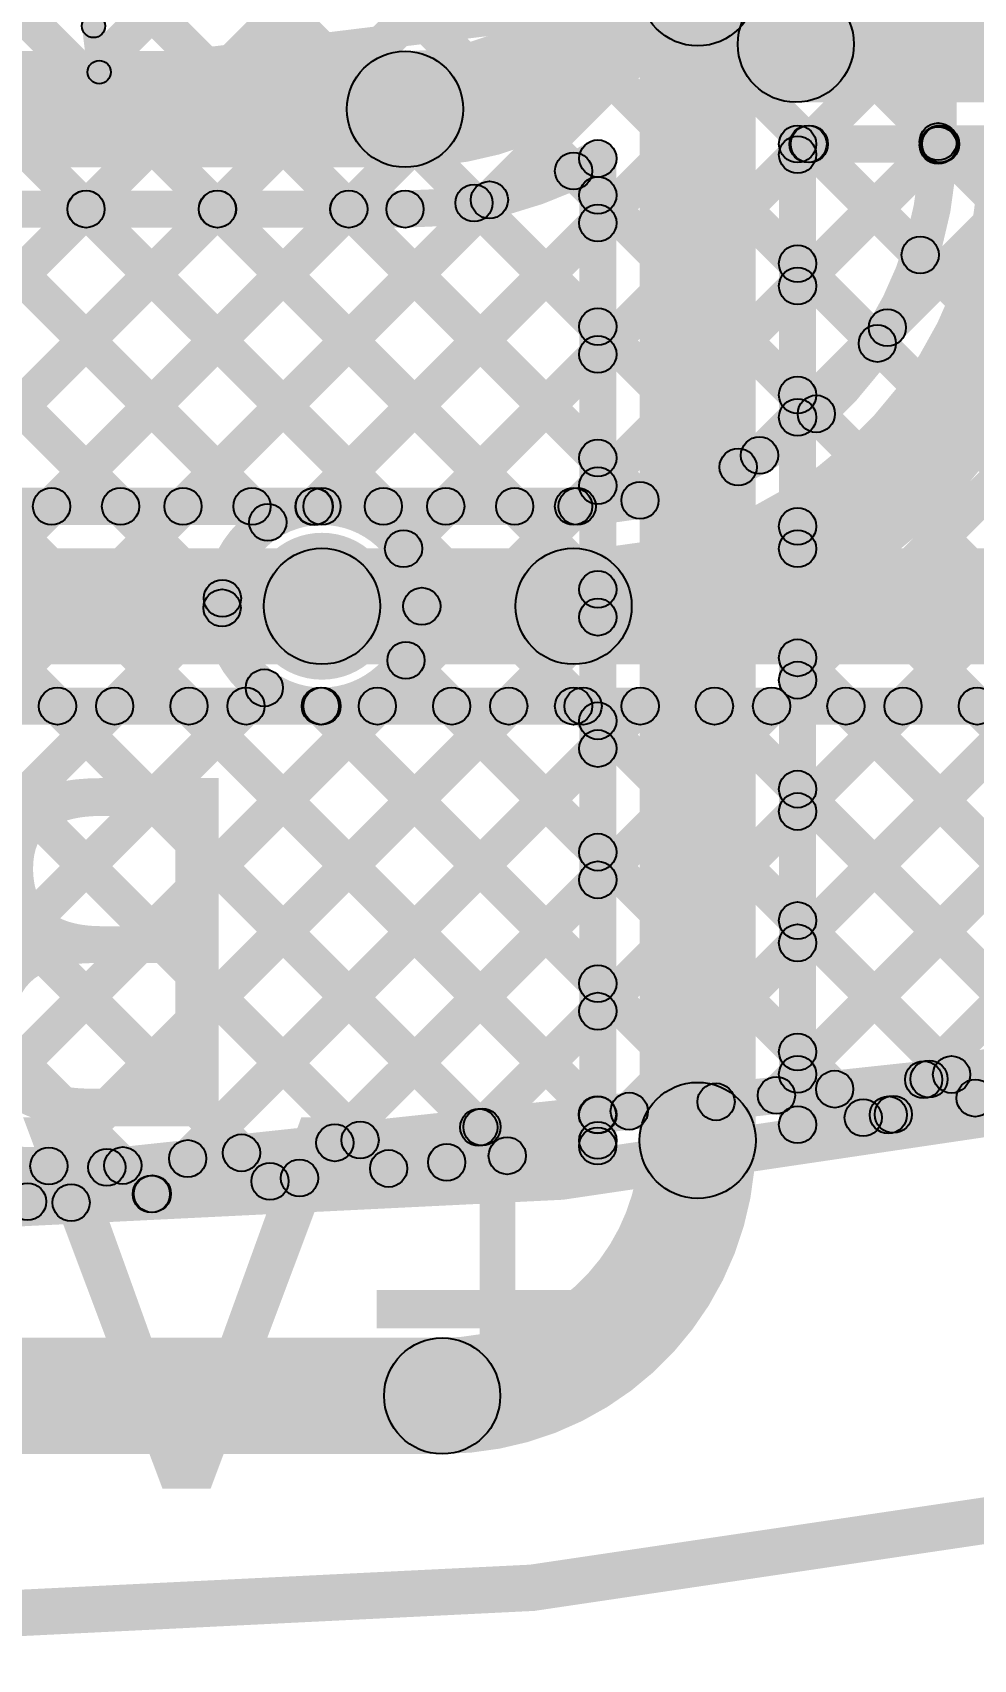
# Model space of a CAD drawing. Header units: millimetres. Extents: x -2.17 to 2.17, y -2.17 to 2.17.
# Drawn here: x 0.1047 to 0.3072, y -2.1694 to -1.8191 of the extents above; entities that cross this region are included whole.
import ezdxf

# ---------------------------------------------------------------- set-up
doc = ezdxf.new("R2010")
doc.units = ezdxf.units.MM
doc.header["$MEASUREMENT"] = 0
for name, color, linetype in [('BottomLayer', 5, 'Continuous'), ('BottomOverlay', 54, 'Continuous'), ('BottomSolder', 6, 'Continuous'), ('Mechanical2', 216, 'Continuous'), ('TopLayer', 1, 'Continuous'), ('TopOverlay', 2, 'Continuous'), ('TopPaste', 8, 'Continuous'), ('TopSolder', 216, 'Continuous'), ('ViaHoleLayer', 16, 'Continuous')]:
    doc.layers.add(name, color=color, linetype=linetype)

# ---------------------------------------------------------------- blocks, each defined once
blk = doc.blocks.new('WS2812B_M____139')
at = {"layer": 'TopLayer'}
for points in [[(-0.09409, 0.05079), (-0.03504, 0.05079), (-0.03504, 0.01142), (-0.09409, 0.01142)], [(0.03504, 0.05079), (0.09409, 0.05079), (0.09409, 0.01142), (0.03504, 0.01142)], [(-0.09409, -0.01142), (-0.03504, -0.01142), (-0.03504, -0.05079), (-0.09409, -0.05079)], [(0.03504, -0.01142), (0.09409, -0.01142), (0.09409, -0.05079), (0.03504, -0.05079)]]:
    blk.add_hatch(color=1, dxfattribs=at).paths.add_polyline_path(points)
at = {"layer": 'TopOverlay'}
h = blk.add_hatch(color=2, dxfattribs=at)
edge = h.paths.add_edge_path()
edge.add_arc((-0.07, 0.07), 0.0025, 0, 360)
h = blk.add_hatch(color=2, dxfattribs=at)
edge = h.paths.add_edge_path()
edge.add_arc((-0.07, 0.07), 0.0025, 0, 360)
for points in [[(-0.07, 0.0675), (-0.07, 0.0725), (0.07, 0.0725), (0.07, 0.0675)], [(-0.0725, 0.07), (-0.0675, 0.07), (-0.0675, 0.06), (-0.0725, 0.06)], [(0.0675, 0.07), (0.0725, 0.07), (0.0725, 0.06), (0.0675, 0.06)], [(-0.0725, -0.06), (-0.0675, -0.06), (-0.0675, -0.07), (-0.0725, -0.07)], [(0.0675, -0.06), (0.0725, -0.06), (0.0725, -0.07), (0.0675, -0.07)], [(-0.07, -0.0725), (-0.07, -0.0675), (0.07, -0.0675), (0.07, -0.0725)]]:
    blk.add_hatch(color=2, dxfattribs=at).paths.add_polyline_path(points)
h = blk.add_hatch(color=2, dxfattribs=at)
edge = h.paths.add_edge_path()
edge.add_arc((0.07, 0.07), 0.0025, 0, 360)
h = blk.add_hatch(color=2, dxfattribs=at)
edge = h.paths.add_edge_path()
edge.add_arc((0.07, 0.07), 0.0025, 0, 360)
h = blk.add_hatch(color=2, dxfattribs=at)
edge = h.paths.add_edge_path()
edge.add_arc((-0.091, 0.061), 0.0025, 0, 360)
h = blk.add_hatch(color=2, dxfattribs=at)
edge = h.paths.add_edge_path()
edge.add_arc((-0.085, 0.061), 0.0025, 0, 360)
h = blk.add_hatch(color=2, dxfattribs=at)
edge = h.paths.add_edge_path()
edge.add_arc((-0.07, 0.06), 0.0025, 0, 360)
h = blk.add_hatch(color=2, dxfattribs=at)
edge = h.paths.add_edge_path()
edge.add_arc((0.07, 0.06), 0.0025, 0, 360)
h = blk.add_hatch(color=2, dxfattribs=at)
edge = h.paths.add_edge_path()
edge.add_arc((-0.07, -0.06), 0.0025, 0, 360)
h = blk.add_hatch(color=2, dxfattribs=at)
edge = h.paths.add_edge_path()
edge.add_arc((0.07, -0.06), 0.0025, 0, 360)
h = blk.add_hatch(color=2, dxfattribs=at)
edge = h.paths.add_edge_path()
edge.add_arc((-0.07, -0.07), 0.0025, 0, 360)
h = blk.add_hatch(color=2, dxfattribs=at)
edge = h.paths.add_edge_path()
edge.add_arc((-0.07, -0.07), 0.0025, 0, 360)
h = blk.add_hatch(color=2, dxfattribs=at)
edge = h.paths.add_edge_path()
edge.add_arc((0.07, -0.07), 0.0025, 0, 360)
h = blk.add_hatch(color=2, dxfattribs=at)
edge = h.paths.add_edge_path()
edge.add_arc((0.07, -0.07), 0.0025, 0, 360)
at = {"layer": 'TopPaste'}
for points in [[(-0.09409, 0.05079), (-0.03504, 0.05079), (-0.03504, 0.01142), (-0.09409, 0.01142)], [(0.03504, 0.05079), (0.09409, 0.05079), (0.09409, 0.01142), (0.03504, 0.01142)], [(-0.09409, -0.01142), (-0.03504, -0.01142), (-0.03504, -0.05079), (-0.09409, -0.05079)], [(0.03504, -0.01142), (0.09409, -0.01142), (0.09409, -0.05079), (0.03504, -0.05079)]]:
    blk.add_hatch(color=8, dxfattribs=at).paths.add_polyline_path(points)
at = {"layer": 'TopSolder'}
for points in [[(-0.09809, 0.05479), (-0.03104, 0.05479), (-0.03104, 0.00742), (-0.09809, 0.00742)], [(0.03104, 0.05479), (0.09809, 0.05479), (0.09809, 0.00742), (0.03104, 0.00742)], [(-0.09809, -0.00742), (-0.03104, -0.00742), (-0.03104, -0.05479), (-0.09809, -0.05479)], [(0.03104, -0.00742), (0.09809, -0.00742), (0.09809, -0.05479), (0.03104, -0.05479)]]:
    blk.add_hatch(color=216, dxfattribs=at).paths.add_polyline_path(points)
at = {"layer": 'TopOverlay', "const_width": 0.005}
blk.add_lwpolyline([(-0.085, 0.061, 1), (-0.091, 0.061, 1)], format="xyb", close=True, dxfattribs=at)
at = {"layer": 'TopOverlay'}
for centre in [(-0.07, 0.07), (-0.07, 0.07), (0.07, 0.07), (0.07, 0.07), (-0.091, 0.061), (-0.085, 0.061), (-0.07, 0.06), (0.07, 0.06), (-0.07, -0.06), (0.07, -0.06), (-0.07, -0.07), (-0.07, -0.07), (0.07, -0.07), (0.07, -0.07)]:
    blk.add_circle(centre, 0.0025, dxfattribs=at)

msp = doc.modelspace()

# ---------------------------------------------------------------- hatches: boundary and pattern name
at = {"layer": 'BottomLayer'}
for points in [[(0.29934, -2.04734), (0.29369, -2.04169), (0.86109, -1.47428), (0.86675, -1.47994)], [(0.30366, -1.84261), (0.29566, -1.84261), (0.29566, -1.49309), (0.30366, -1.49309)], [(0.04387, -1.59244), (0.04953, -1.58678), (0.30249, -1.83974), (0.29683, -1.8454)], [(0.03415, -1.61101), (0.03981, -1.60535), (0.29861, -1.86415), (0.29295, -1.86981)], [(-0.04833, -1.61338), (-0.04267, -1.60772), (0.25943, -1.90982), (0.25378, -1.91548)], [(0.01824, -1.62337), (0.02389, -1.61771), (0.28938, -1.88321), (0.28373, -1.88886)], [(-0.00528, -1.62814), (0.00037, -1.62248), (0.27625, -1.89836), (0.27059, -1.90401)], [(-0.04833, -1.64166), (-0.04267, -1.636), (0.23829, -1.91697), (0.23264, -1.92262)], [(-0.04267, -1.99338), (-0.04833, -1.98772), (0.29683, -1.64256), (0.30249, -1.64822)], [(-0.04833, -1.66995), (-0.04267, -1.66429), (0.21132, -1.91828), (0.20567, -1.92394)], [(-0.04267, -2.02166), (-0.04833, -2.01601), (0.29683, -1.67085), (0.30249, -1.6765)], [(-0.04833, -1.69823), (-0.04267, -1.69257), (0.18304, -1.91828), (0.17738, -1.92394)], [(-0.04267, -2.04995), (-0.04833, -2.04429), (0.29683, -1.69913), (0.30249, -1.70479)], [(-0.04833, -1.72651), (-0.04267, -1.72086), (0.15818, -1.92171), (0.15252, -1.92737)], [(-0.02735, -2.06291), (-0.033, -2.05725), (0.29683, -1.72741), (0.30249, -1.73307)], [(-0.04833, -1.7548), (-0.04267, -1.74914), (0.14833, -1.94014), (0.14267, -1.9458)], [(0.00033, -2.06351), (-0.00533, -2.05786), (0.29683, -1.7557), (0.30249, -1.76136)], [(-0.04833, -1.78308), (-0.04267, -1.77743), (0.22913, -2.04922), (0.22347, -2.05488)], [(0.16812, -1.92401), (0.16246, -1.91835), (0.29683, -1.78398), (0.30249, -1.78964)], [(-0.04833, -1.81137), (-0.04267, -1.80571), (0.20359, -2.05197), (0.19793, -2.05762)], [(0.19647, -1.92394), (0.19082, -1.91828), (0.29683, -1.81227), (0.30249, -1.81792)], [(-0.04833, -1.83965), (-0.04267, -1.83399), (0.17804, -2.05471), (0.17239, -2.06037)], [(0.22476, -1.92394), (0.2191, -1.91828), (0.29683, -1.84056), (0.30248, -1.84621)], [(-0.04833, -1.86794), (-0.04267, -1.86228), (0.1525, -2.05745), (0.14684, -2.06311)], [(0.26401, -1.91297), (0.25835, -1.90731), (0.28586, -1.8798), (0.29152, -1.88546)], [(-0.04833, -1.89622), (-0.04267, -1.89056), (0.12696, -2.06019), (0.1213, -2.06585)], [(0.167, -1.92511), (0.167, -1.91711), (0.22116, -1.91711), (0.22116, -1.92511)], [(0.167, -1.95511), (0.167, -1.93011), (0.22116, -1.93011), (0.22116, -1.95511)], [(0.22116, -1.95511), (0.22116, -1.93011), (0.322, -1.93011), (0.322, -1.95511)], [(0.02801, -2.06412), (0.02235, -2.05846), (0.14274, -1.93807), (0.1484, -1.94373)], [(0.05568, -2.06473), (0.05003, -2.05907), (0.15176, -1.95734), (0.15742, -1.963)], [(0.26766, -2.05075), (0.262, -2.04509), (0.34971, -1.95738), (0.35536, -1.96304)], [(0.08336, -2.06534), (0.0777, -2.05968), (0.1761, -1.96128), (0.18176, -1.96694)], [(0.11104, -2.06594), (0.10538, -2.06029), (0.20439, -1.96128), (0.21004, -1.96694)], [(0.14091, -2.06435), (0.13526, -2.05869), (0.23267, -1.96128), (0.23833, -1.96694)], [(0.16381, -1.96694), (0.16947, -1.96128), (0.25467, -2.04648), (0.24901, -2.05214)], [(0.1726, -2.06095), (0.16694, -2.05529), (0.26095, -1.96128), (0.26661, -1.96694)], [(0.167, -1.96811), (0.167, -1.96011), (0.22116, -1.96011), (0.22116, -1.96811)], [(0.1921, -1.96694), (0.19775, -1.96128), (0.28021, -2.04374), (0.27456, -2.0494)], [(0.20429, -2.05755), (0.19863, -2.05189), (0.28924, -1.96128), (0.29489, -1.96694)], [(0.22038, -1.96694), (0.22604, -1.96128), (0.30536, -2.0406), (0.2997, -2.04626)], [(0.22116, -1.96811), (0.22116, -1.96011), (0.322, -1.96011), (0.322, -1.96811)], [(0.23597, -2.05415), (0.23031, -2.04849), (0.31752, -1.96128), (0.32318, -1.96694)], [(0.24867, -1.96694), (0.25432, -1.96128), (0.32895, -2.03591), (0.3233, -2.04157)], [(0.27695, -1.96694), (0.28261, -1.96128), (0.35255, -2.03123), (0.3469, -2.03688)], [(0.30523, -1.96694), (0.31089, -1.96128), (0.37615, -2.02654), (0.37049, -2.0322)], [(0.29847, -2.04831), (0.29691, -2.04047), (0.58391, -1.98347), (0.58547, -1.99131)], [(0.12112, -2.06737), (0.12027, -2.05941), (0.29727, -2.04041), (0.29812, -2.04837)], [(-0.04559, -2.06374), (-0.04541, -2.05574), (0.12078, -2.05939), (0.12061, -2.06739)]]:
    msp.add_hatch(color=5, dxfattribs=at).paths.add_polyline_path(points)
h = msp.add_hatch(color=5, dxfattribs=at)
edge = h.paths.add_edge_path()
edge.add_arc((0.29966, -1.84257), 0.004, 0, 360)
h = msp.add_hatch(color=5, dxfattribs=at)
edge = h.paths.add_edge_path()
edge.add_arc((0.29966, -1.84261), 0.004, 0, 360)
h = msp.add_hatch(color=5, dxfattribs=at)
edge = h.paths.add_edge_path()
edge.add_arc((0.29966, -1.84261), 0.004, 0, 360)
h = msp.add_hatch(color=5, dxfattribs=at)
edge = h.paths.add_edge_path()
edge.add_arc((0.29966, -1.84338), 0.004, 0, 360)
h = msp.add_hatch(color=5, dxfattribs=at)
edge = h.paths.add_edge_path()
edge.add_arc((0.29578, -1.86698), 0.004, 0, 360)
h = msp.add_hatch(color=5, dxfattribs=at)
edge = h.paths.add_edge_path()
edge.add_arc((0.28869, -1.88263), 0.004, 0, 360)
h = msp.add_hatch(color=5, dxfattribs=at)
edge = h.paths.add_edge_path()
edge.add_arc((0.28656, -1.88603), 0.004, 0, 360)
h = msp.add_hatch(color=5, dxfattribs=at)
edge = h.paths.add_edge_path()
edge.add_arc((0.27342, -1.90119), 0.004, 0, 360)
h = msp.add_hatch(color=5, dxfattribs=at)
edge = h.paths.add_edge_path()
edge.add_arc((0.2566, -1.91265), 0.004, 0, 360)
h = msp.add_hatch(color=5, dxfattribs=at)
edge = h.paths.add_edge_path()
edge.add_arc((0.26118, -1.91014), 0.004, 0, 360)
h = msp.add_hatch(color=5, dxfattribs=at)
edge = h.paths.add_edge_path()
edge.add_arc((0.23546, -1.9198), 0.004, 0, 360)
h = msp.add_hatch(color=5, dxfattribs=at)
edge = h.paths.add_edge_path()
edge.add_arc((0.16529, -1.92118), 0.004, 0, 360)
h = msp.add_hatch(color=5, dxfattribs=at)
edge = h.paths.add_edge_path()
edge.add_arc((0.167, -1.92111), 0.004, 0, 360)
h = msp.add_hatch(color=5, dxfattribs=at)
edge = h.paths.add_edge_path()
edge.add_arc((0.167, -1.92111), 0.004, 0, 360)
h = msp.add_hatch(color=5, dxfattribs=at)
edge = h.paths.add_edge_path()
edge.add_arc((0.18021, -1.92111), 0.004, 0, 360)
h = msp.add_hatch(color=5, dxfattribs=at)
edge = h.paths.add_edge_path()
edge.add_arc((0.19365, -1.92111), 0.004, 0, 360)
h = msp.add_hatch(color=5, dxfattribs=at)
edge = h.paths.add_edge_path()
edge.add_arc((0.20849, -1.92111), 0.004, 0, 360)
h = msp.add_hatch(color=5, dxfattribs=at)
edge = h.paths.add_edge_path()
edge.add_arc((0.22116, -1.92111), 0.004, 0, 360)
h = msp.add_hatch(color=5, dxfattribs=at)
edge = h.paths.add_edge_path()
edge.add_arc((0.22116, -1.92111), 0.004, 0, 360)
h = msp.add_hatch(color=5, dxfattribs=at)
edge = h.paths.add_edge_path()
edge.add_arc((0.22193, -1.92111), 0.004, 0, 360)
h = msp.add_hatch(color=5, dxfattribs=at)
edge = h.paths.add_edge_path()
edge.add_arc((0.15535, -1.92454), 0.004, 0, 360)
h = msp.add_hatch(color=5, dxfattribs=at)
edge = h.paths.add_edge_path()
edge.add_arc((0.167, -1.94261), 0.0125, 0, 360)
h = msp.add_hatch(color=5, dxfattribs=at)
edge = h.paths.add_edge_path()
edge.add_arc((0.167, -1.94261), 0.01181, 0, 360)
h = msp.add_hatch(color=5, dxfattribs=at)
edge = h.paths.add_edge_path()
edge.add_arc((0.22116, -1.94261), 0.0125, 0, 360)
h = msp.add_hatch(color=5, dxfattribs=at)
edge = h.paths.add_edge_path()
edge.add_arc((0.22116, -1.94261), 0.0125, 0, 360)
h = msp.add_hatch(color=5, dxfattribs=at)
edge = h.paths.add_edge_path()
edge.add_arc((0.22116, -1.94261), 0.0125, 0, 360)
h = msp.add_hatch(color=5, dxfattribs=at)
edge = h.paths.add_edge_path()
edge.add_arc((0.1455, -1.94297), 0.004, 0, 360)
h = msp.add_hatch(color=5, dxfattribs=at)
edge = h.paths.add_edge_path()
edge.add_arc((0.14557, -1.9409), 0.004, 0, 360)
h = msp.add_hatch(color=5, dxfattribs=at)
edge = h.paths.add_edge_path()
edge.add_arc((0.15459, -1.96017), 0.004, 0, 360)
h = msp.add_hatch(color=5, dxfattribs=at)
edge = h.paths.add_edge_path()
edge.add_arc((0.16664, -1.96411), 0.004, 0, 360)
h = msp.add_hatch(color=5, dxfattribs=at)
edge = h.paths.add_edge_path()
edge.add_arc((0.167, -1.96411), 0.004, 0, 360)
h = msp.add_hatch(color=5, dxfattribs=at)
edge = h.paths.add_edge_path()
edge.add_arc((0.167, -1.96411), 0.004, 0, 360)
h = msp.add_hatch(color=5, dxfattribs=at)
edge = h.paths.add_edge_path()
edge.add_arc((0.17893, -1.96411), 0.004, 0, 360)
h = msp.add_hatch(color=5, dxfattribs=at)
edge = h.paths.add_edge_path()
edge.add_arc((0.19493, -1.96411), 0.004, 0, 360)
h = msp.add_hatch(color=5, dxfattribs=at)
edge = h.paths.add_edge_path()
edge.add_arc((0.20721, -1.96411), 0.004, 0, 360)
h = msp.add_hatch(color=5, dxfattribs=at)
edge = h.paths.add_edge_path()
edge.add_arc((0.22116, -1.96411), 0.004, 0, 360)
h = msp.add_hatch(color=5, dxfattribs=at)
edge = h.paths.add_edge_path()
edge.add_arc((0.22116, -1.96411), 0.004, 0, 360)
h = msp.add_hatch(color=5, dxfattribs=at)
edge = h.paths.add_edge_path()
edge.add_arc((0.22321, -1.96411), 0.004, 0, 360)
h = msp.add_hatch(color=5, dxfattribs=at)
edge = h.paths.add_edge_path()
edge.add_arc((0.2355, -1.96411), 0.004, 0, 360)
h = msp.add_hatch(color=5, dxfattribs=at)
edge = h.paths.add_edge_path()
edge.add_arc((0.25149, -1.96411), 0.004, 0, 360)
h = msp.add_hatch(color=5, dxfattribs=at)
edge = h.paths.add_edge_path()
edge.add_arc((0.26378, -1.96411), 0.004, 0, 360)
h = msp.add_hatch(color=5, dxfattribs=at)
edge = h.paths.add_edge_path()
edge.add_arc((0.27978, -1.96411), 0.004, 0, 360)
h = msp.add_hatch(color=5, dxfattribs=at)
edge = h.paths.add_edge_path()
edge.add_arc((0.29207, -1.96411), 0.004, 0, 360)
h = msp.add_hatch(color=5, dxfattribs=at)
edge = h.paths.add_edge_path()
edge.add_arc((0.30806, -1.96411), 0.004, 0, 360)
h = msp.add_hatch(color=5, dxfattribs=at)
edge = h.paths.add_edge_path()
edge.add_arc((0.29651, -2.04452), 0.004, 0, 360)
h = msp.add_hatch(color=5, dxfattribs=at)
edge = h.paths.add_edge_path()
edge.add_arc((0.29769, -2.04439), 0.004, 0, 360)
h = msp.add_hatch(color=5, dxfattribs=at)
edge = h.paths.add_edge_path()
edge.add_arc((0.29769, -2.04439), 0.004, 0, 360)
h = msp.add_hatch(color=5, dxfattribs=at)
edge = h.paths.add_edge_path()
edge.add_arc((0.30253, -2.04343), 0.004, 0, 360)
h = msp.add_hatch(color=5, dxfattribs=at)
edge = h.paths.add_edge_path()
edge.add_arc((0.25184, -2.04931), 0.004, 0, 360)
h = msp.add_hatch(color=5, dxfattribs=at)
edge = h.paths.add_edge_path()
edge.add_arc((0.26483, -2.04792), 0.004, 0, 360)
h = msp.add_hatch(color=5, dxfattribs=at)
edge = h.paths.add_edge_path()
edge.add_arc((0.27738, -2.04657), 0.004, 0, 360)
h = msp.add_hatch(color=5, dxfattribs=at)
edge = h.paths.add_edge_path()
edge.add_arc((0.2263, -2.05205), 0.004, 0, 360)
h = msp.add_hatch(color=5, dxfattribs=at)
edge = h.paths.add_edge_path()
edge.add_arc((0.23314, -2.05132), 0.004, 0, 360)
h = msp.add_hatch(color=5, dxfattribs=at)
edge = h.paths.add_edge_path()
edge.add_arc((0.20076, -2.0548), 0.004, 0, 360)
h = msp.add_hatch(color=5, dxfattribs=at)
edge = h.paths.add_edge_path()
edge.add_arc((0.20146, -2.05472), 0.004, 0, 360)
h = msp.add_hatch(color=5, dxfattribs=at)
edge = h.paths.add_edge_path()
edge.add_arc((0.16977, -2.05812), 0.004, 0, 360)
h = msp.add_hatch(color=5, dxfattribs=at)
edge = h.paths.add_edge_path()
edge.add_arc((0.17521, -2.05754), 0.004, 0, 360)
h = msp.add_hatch(color=5, dxfattribs=at)
edge = h.paths.add_edge_path()
edge.add_arc((0.10821, -2.06312), 0.004, 0, 360)
h = msp.add_hatch(color=5, dxfattribs=at)
edge = h.paths.add_edge_path()
edge.add_arc((0.12069, -2.06339), 0.004, 0, 360)
h = msp.add_hatch(color=5, dxfattribs=at)
edge = h.paths.add_edge_path()
edge.add_arc((0.12069, -2.06339), 0.004, 0, 360)
h = msp.add_hatch(color=5, dxfattribs=at)
edge = h.paths.add_edge_path()
edge.add_arc((0.12413, -2.06302), 0.004, 0, 360)
h = msp.add_hatch(color=5, dxfattribs=at)
edge = h.paths.add_edge_path()
edge.add_arc((0.13809, -2.06152), 0.004, 0, 360)
h = msp.add_hatch(color=5, dxfattribs=at)
edge = h.paths.add_edge_path()
edge.add_arc((0.14967, -2.06028), 0.004, 0, 360)
at = {"layer": 'BottomSolder'}
h = msp.add_hatch(color=6, dxfattribs=at)
edge = h.paths.add_edge_path()
edge.add_arc((0.167, -1.94261), 0.01581, 0, 360)
at = {"layer": 'TopLayer'}
for points in [[(0.2722, -1.98963), (0.26655, -1.98397), (0.46305, -1.78747), (0.46871, -1.79312)], [(0.2722, -2.01791), (0.26655, -2.01226), (0.49052, -1.78828), (0.49618, -1.79394)], [(0.2722, -2.0462), (0.26655, -2.04054), (0.51881, -1.78828), (0.52446, -1.79394)], [(0.29174, -2.05495), (0.28608, -2.04929), (0.54709, -1.78828), (0.55275, -1.79394)], [(0.26038, -2.05761), (0.23538, -2.05761), (0.23538, -1.80948), (0.26038, -1.80948)], [(0.269, -1.83411), (0.269, -1.80911), (0.36396, -1.80911), (0.36396, -1.83411)], [(0.08, -1.84811), (0.08, -1.82311), (0.18488, -1.82311), (0.18488, -1.84811)], [(0.2722, -1.96135), (0.26655, -1.95569), (0.38439, -1.83785), (0.39005, -1.8435)], [(0.2722, -1.93306), (0.26655, -1.9274), (0.35367, -1.84028), (0.35933, -1.84594)], [(0.2722, -1.90478), (0.26655, -1.89912), (0.32539, -1.84028), (0.33104, -1.84594)], [(0.2722, -1.84821), (0.26655, -1.84255), (0.26882, -1.84028), (0.27447, -1.84594)], [(0.2722, -1.87649), (0.26655, -1.87084), (0.2971, -1.84028), (0.30276, -1.84594)], [(0.26909, -1.84594), (0.27474, -1.84028), (0.45202, -2.01756), (0.44636, -2.02321)], [(0.26938, -1.84711), (0.26938, -1.83911), (0.36396, -1.83911), (0.36396, -1.84711)], [(0.29737, -1.84594), (0.30303, -1.84028), (0.47562, -2.01287), (0.46996, -2.01853)], [(0.27338, -2.05421), (0.26538, -2.05421), (0.26538, -1.84311), (0.27338, -1.84311)], [(0.21833, -1.85175), (0.22399, -1.8461), (0.2292, -1.85131), (0.22355, -1.85697)], [(0.23038, -2.05761), (0.22238, -2.05761), (0.22238, -1.84622), (0.23038, -1.84622)], [(0.05215, -1.85528), (0.05781, -1.84962), (0.12647, -1.91828), (0.12081, -1.92394)], [(0.1399, -1.92394), (0.13425, -1.91828), (0.20023, -1.8523), (0.20588, -1.85796)], [(0.05505, -1.92394), (0.0494, -1.91828), (0.1134, -1.85428), (0.11905, -1.85994)], [(0.08334, -1.92394), (0.07768, -1.91828), (0.14168, -1.85428), (0.14734, -1.85994)], [(0.08, -1.86111), (0.08, -1.85311), (0.18488, -1.85311), (0.18488, -1.86111)], [(0.0851, -1.85994), (0.09075, -1.85428), (0.15475, -1.91828), (0.1491, -1.92394)], [(0.11162, -1.92394), (0.10596, -1.91828), (0.16996, -1.85428), (0.17562, -1.85994)], [(0.11338, -1.85994), (0.11904, -1.85428), (0.2292, -1.96445), (0.22355, -1.97011)], [(0.14167, -1.85994), (0.14732, -1.85428), (0.2292, -1.93616), (0.22355, -1.94182)], [(0.16995, -1.85994), (0.17561, -1.85428), (0.2292, -1.90788), (0.22355, -1.91354)], [(0.19692, -1.85862), (0.20257, -1.85296), (0.2292, -1.8796), (0.22355, -1.88525)], [(0.16819, -1.92394), (0.16253, -1.91828), (0.22355, -1.85727), (0.2292, -1.86292)], [(0.26655, -1.87168), (0.2722, -1.86603), (0.42842, -2.02224), (0.42276, -2.0279)], [(0.18738, -1.93303), (0.18173, -1.92737), (0.22355, -1.88555), (0.2292, -1.89121)], [(0.26655, -1.89997), (0.2722, -1.89431), (0.40482, -2.02693), (0.39917, -2.03259)], [(0.07575, -2.07295), (0.07009, -2.06729), (0.22355, -1.91384), (0.2292, -1.91949)], [(-0.146, -1.92511), (-0.146, -1.91711), (0.167, -1.91711), (0.167, -1.92511)], [(0.26655, -1.92825), (0.2722, -1.9226), (0.38122, -2.03162), (0.37557, -2.03727)], [(-0.146, -1.95511), (-0.146, -1.93011), (0.167, -1.93011), (0.167, -1.95511)], [(0.10342, -2.07356), (0.09777, -2.0679), (0.22355, -1.94212), (0.2292, -1.94778)], [(0.26655, -1.95654), (0.2722, -1.95088), (0.35763, -2.0363), (0.35197, -2.04196)], [(0.18224, -1.95709), (0.1879, -1.95143), (0.2292, -1.99273), (0.22355, -1.99839)], [(-0.146, -1.96811), (-0.146, -1.96011), (0.167, -1.96011), (0.167, -1.96811)], [(-0.00589, -1.96694), (-0.00024, -1.96128), (0.10645, -2.06797), (0.10079, -2.07362)], [(0.02039, -2.07173), (0.01474, -2.06608), (0.11953, -1.96128), (0.12519, -1.96694)], [(0.02239, -1.96694), (0.02805, -1.96128), (0.13309, -2.06632), (0.12743, -2.07198)], [(0.04807, -2.07234), (0.04241, -2.06668), (0.14782, -1.96128), (0.15347, -1.96694)], [(0.05068, -1.96694), (0.05633, -1.96128), (0.15863, -2.06358), (0.15297, -2.06923)], [(0.07896, -1.96694), (0.08462, -1.96128), (0.18417, -2.06084), (0.17851, -2.06649)], [(0.10724, -1.96694), (0.1129, -1.96128), (0.20971, -2.05809), (0.20406, -2.06375)], [(0.13553, -1.96694), (0.14119, -1.96128), (0.2292, -2.0493), (0.22355, -2.05496)], [(0.16381, -1.96694), (0.16947, -1.96128), (0.2292, -2.02102), (0.22355, -2.02667)], [(0.13331, -2.07195), (0.12766, -2.06629), (0.22355, -1.9704), (0.2292, -1.97606)], [(0.26655, -1.98482), (0.2722, -1.97916), (0.33403, -2.04099), (0.32837, -2.04665)], [(0.29078, -2.05592), (0.28922, -2.04808), (0.57622, -1.99108), (0.57778, -1.99892)], [(0.165, -2.06855), (0.15934, -2.06289), (0.22355, -1.99869), (0.2292, -2.00435)], [(0.26655, -2.01311), (0.2722, -2.00745), (0.31043, -2.04568), (0.30477, -2.05133)], [(0.19668, -2.06515), (0.19103, -2.05949), (0.22355, -2.02697), (0.2292, -2.03263)], [(0.26655, -2.04139), (0.2722, -2.03573), (0.28634, -2.04987), (0.28068, -2.05552)], [(0.2698, -2.05819), (0.26895, -2.05024), (0.28957, -2.04802), (0.29043, -2.05598)], [(0.11343, -2.07498), (0.11257, -2.06702), (0.22593, -2.05485), (0.22678, -2.06281)], [(-0.1604, -2.069), (-0.16022, -2.061), (0.11309, -2.067), (0.11291, -2.075)], [(0.048, -2.12511), (0.048, -2.10011), (0.19288, -2.10011), (0.19288, -2.12511)]]:
    msp.add_hatch(color=1, dxfattribs=at).paths.add_polyline_path(points)
h = msp.add_hatch(color=1, dxfattribs=at)
edge = h.paths.add_edge_path()
edge.add_arc((0.24788, -1.80948), 0.0125, 0, 360)
h = msp.add_hatch(color=1, dxfattribs=at)
edge = h.paths.add_edge_path()
edge.add_arc((0.24788, -1.80948), 0.0125, 0, 360)
h = msp.add_hatch(color=1, dxfattribs=at)
edge = h.paths.add_edge_path()
edge.add_arc((0.269, -1.82161), 0.0125, 0, 360)
h = msp.add_hatch(color=1, dxfattribs=at)
edge = h.paths.add_edge_path()
edge.add_arc((0.269, -1.82161), 0.0125, 0, 360)
h = msp.add_hatch(color=1, dxfattribs=at)
edge = h.paths.add_edge_path()
edge.add_arc((0.18488, -1.83561), 0.0125, 0, 360)
h = msp.add_hatch(color=1, dxfattribs=at)
edge = h.paths.add_edge_path()
edge.add_arc((0.18488, -1.83561), 0.0125, 0, 360)
h = msp.add_hatch(color=1, dxfattribs=at)
edge = h.paths.add_edge_path()
edge.add_arc((0.22638, -1.84622), 0.004, 0, 360)
h = msp.add_hatch(color=1, dxfattribs=at)
edge = h.paths.add_edge_path()
edge.add_arc((0.22638, -1.84622), 0.004, 0, 360)
h = msp.add_hatch(color=1, dxfattribs=at)
edge = h.paths.add_edge_path()
edge.add_arc((0.26938, -1.84311), 0.004, 0, 360)
h = msp.add_hatch(color=1, dxfattribs=at)
edge = h.paths.add_edge_path()
edge.add_arc((0.26938, -1.84311), 0.004, 0, 360)
h = msp.add_hatch(color=1, dxfattribs=at)
edge = h.paths.add_edge_path()
edge.add_arc((0.26938, -1.84538), 0.004, 0, 360)
h = msp.add_hatch(color=1, dxfattribs=at)
edge = h.paths.add_edge_path()
edge.add_arc((0.27165, -1.84311), 0.004, 0, 360)
h = msp.add_hatch(color=1, dxfattribs=at)
edge = h.paths.add_edge_path()
edge.add_arc((0.27192, -1.84311), 0.004, 0, 360)
h = msp.add_hatch(color=1, dxfattribs=at)
edge = h.paths.add_edge_path()
edge.add_arc((0.29993, -1.84311), 0.004, 0, 360)
h = msp.add_hatch(color=1, dxfattribs=at)
edge = h.paths.add_edge_path()
edge.add_arc((0.3002, -1.84311), 0.004, 0, 360)
h = msp.add_hatch(color=1, dxfattribs=at)
edge = h.paths.add_edge_path()
edge.add_arc((0.22116, -1.84892), 0.004, 0, 360)
h = msp.add_hatch(color=1, dxfattribs=at)
edge = h.paths.add_edge_path()
edge.add_arc((0.19974, -1.85579), 0.004, 0, 360)
h = msp.add_hatch(color=1, dxfattribs=at)
edge = h.paths.add_edge_path()
edge.add_arc((0.20305, -1.85513), 0.004, 0, 360)
h = msp.add_hatch(color=1, dxfattribs=at)
edge = h.paths.add_edge_path()
edge.add_arc((0.22638, -1.85414), 0.004, 0, 360)
h = msp.add_hatch(color=1, dxfattribs=at)
edge = h.paths.add_edge_path()
edge.add_arc((0.11621, -1.85711), 0.004, 0, 360)
h = msp.add_hatch(color=1, dxfattribs=at)
edge = h.paths.add_edge_path()
edge.add_arc((0.11622, -1.85711), 0.004, 0, 360)
h = msp.add_hatch(color=1, dxfattribs=at)
edge = h.paths.add_edge_path()
edge.add_arc((0.14449, -1.85711), 0.004, 0, 360)
h = msp.add_hatch(color=1, dxfattribs=at)
edge = h.paths.add_edge_path()
edge.add_arc((0.14451, -1.85711), 0.004, 0, 360)
h = msp.add_hatch(color=1, dxfattribs=at)
edge = h.paths.add_edge_path()
edge.add_arc((0.17278, -1.85711), 0.004, 0, 360)
h = msp.add_hatch(color=1, dxfattribs=at)
edge = h.paths.add_edge_path()
edge.add_arc((0.17279, -1.85711), 0.004, 0, 360)
h = msp.add_hatch(color=1, dxfattribs=at)
edge = h.paths.add_edge_path()
edge.add_arc((0.18488, -1.85711), 0.004, 0, 360)
h = msp.add_hatch(color=1, dxfattribs=at)
edge = h.paths.add_edge_path()
edge.add_arc((0.18488, -1.85711), 0.004, 0, 360)
h = msp.add_hatch(color=1, dxfattribs=at)
edge = h.paths.add_edge_path()
edge.add_arc((0.22638, -1.8601), 0.004, 0, 360)
h = msp.add_hatch(color=1, dxfattribs=at)
edge = h.paths.add_edge_path()
edge.add_arc((0.26938, -1.86886), 0.004, 0, 360)
h = msp.add_hatch(color=1, dxfattribs=at)
edge = h.paths.add_edge_path()
edge.add_arc((0.26938, -1.87366), 0.004, 0, 360)
h = msp.add_hatch(color=1, dxfattribs=at)
edge = h.paths.add_edge_path()
edge.add_arc((0.22638, -1.88242), 0.004, 0, 360)
h = msp.add_hatch(color=1, dxfattribs=at)
edge = h.paths.add_edge_path()
edge.add_arc((0.22638, -1.88838), 0.004, 0, 360)
h = msp.add_hatch(color=1, dxfattribs=at)
edge = h.paths.add_edge_path()
edge.add_arc((0.26938, -1.89714), 0.004, 0, 360)
h = msp.add_hatch(color=1, dxfattribs=at)
edge = h.paths.add_edge_path()
edge.add_arc((0.26938, -1.90195), 0.004, 0, 360)
h = msp.add_hatch(color=1, dxfattribs=at)
edge = h.paths.add_edge_path()
edge.add_arc((0.22638, -1.91071), 0.004, 0, 360)
h = msp.add_hatch(color=1, dxfattribs=at)
edge = h.paths.add_edge_path()
edge.add_arc((0.22638, -1.91666), 0.004, 0, 360)
h = msp.add_hatch(color=1, dxfattribs=at)
edge = h.paths.add_edge_path()
edge.add_arc((0.10879, -1.92111), 0.004, 0, 360)
h = msp.add_hatch(color=1, dxfattribs=at)
edge = h.paths.add_edge_path()
edge.add_arc((0.12364, -1.92111), 0.004, 0, 360)
h = msp.add_hatch(color=1, dxfattribs=at)
edge = h.paths.add_edge_path()
edge.add_arc((0.13708, -1.92111), 0.004, 0, 360)
h = msp.add_hatch(color=1, dxfattribs=at)
edge = h.paths.add_edge_path()
edge.add_arc((0.15193, -1.92111), 0.004, 0, 360)
h = msp.add_hatch(color=1, dxfattribs=at)
edge = h.paths.add_edge_path()
edge.add_arc((0.16536, -1.92111), 0.004, 0, 360)
h = msp.add_hatch(color=1, dxfattribs=at)
edge = h.paths.add_edge_path()
edge.add_arc((0.167, -1.92111), 0.004, 0, 360)
h = msp.add_hatch(color=1, dxfattribs=at)
edge = h.paths.add_edge_path()
edge.add_arc((0.167, -1.92111), 0.004, 0, 360)
h = msp.add_hatch(color=1, dxfattribs=at)
edge = h.paths.add_edge_path()
edge.add_arc((0.26938, -1.92542), 0.004, 0, 360)
h = msp.add_hatch(color=1, dxfattribs=at)
edge = h.paths.add_edge_path()
edge.add_arc((0.18456, -1.9302), 0.004, 0, 360)
h = msp.add_hatch(color=1, dxfattribs=at)
edge = h.paths.add_edge_path()
edge.add_arc((0.26938, -1.93023), 0.004, 0, 360)
h = msp.add_hatch(color=1, dxfattribs=at)
edge = h.paths.add_edge_path()
edge.add_arc((0.167, -1.94261), 0.0125, 0, 360)
h = msp.add_hatch(color=1, dxfattribs=at)
edge = h.paths.add_edge_path()
edge.add_arc((0.167, -1.94261), 0.01181, 0, 360)
h = msp.add_hatch(color=1, dxfattribs=at)
edge = h.paths.add_edge_path()
edge.add_arc((0.22638, -1.93899), 0.004, 0, 360)
h = msp.add_hatch(color=1, dxfattribs=at)
edge = h.paths.add_edge_path()
edge.add_arc((0.1885, -1.94261), 0.004, 0, 360)
h = msp.add_hatch(color=1, dxfattribs=at)
edge = h.paths.add_edge_path()
edge.add_arc((0.1885, -1.94261), 0.004, 0, 360)
h = msp.add_hatch(color=1, dxfattribs=at)
edge = h.paths.add_edge_path()
edge.add_arc((0.22638, -1.94495), 0.004, 0, 360)
h = msp.add_hatch(color=1, dxfattribs=at)
edge = h.paths.add_edge_path()
edge.add_arc((0.18507, -1.95426), 0.004, 0, 360)
h = msp.add_hatch(color=1, dxfattribs=at)
edge = h.paths.add_edge_path()
edge.add_arc((0.26938, -1.95371), 0.004, 0, 360)
h = msp.add_hatch(color=1, dxfattribs=at)
edge = h.paths.add_edge_path()
edge.add_arc((0.26938, -1.95852), 0.004, 0, 360)
h = msp.add_hatch(color=1, dxfattribs=at)
edge = h.paths.add_edge_path()
edge.add_arc((0.11007, -1.96411), 0.004, 0, 360)
h = msp.add_hatch(color=1, dxfattribs=at)
edge = h.paths.add_edge_path()
edge.add_arc((0.12236, -1.96411), 0.004, 0, 360)
h = msp.add_hatch(color=1, dxfattribs=at)
edge = h.paths.add_edge_path()
edge.add_arc((0.13836, -1.96411), 0.004, 0, 360)
h = msp.add_hatch(color=1, dxfattribs=at)
edge = h.paths.add_edge_path()
edge.add_arc((0.15065, -1.96411), 0.004, 0, 360)
h = msp.add_hatch(color=1, dxfattribs=at)
edge = h.paths.add_edge_path()
edge.add_arc((0.16664, -1.96411), 0.004, 0, 360)
h = msp.add_hatch(color=1, dxfattribs=at)
edge = h.paths.add_edge_path()
edge.add_arc((0.167, -1.96411), 0.004, 0, 360)
h = msp.add_hatch(color=1, dxfattribs=at)
edge = h.paths.add_edge_path()
edge.add_arc((0.167, -1.96411), 0.004, 0, 360)
h = msp.add_hatch(color=1, dxfattribs=at)
edge = h.paths.add_edge_path()
edge.add_arc((0.22638, -1.96728), 0.004, 0, 360)
h = msp.add_hatch(color=1, dxfattribs=at)
edge = h.paths.add_edge_path()
edge.add_arc((0.22638, -1.97323), 0.004, 0, 360)
h = msp.add_hatch(color=1, dxfattribs=at)
edge = h.paths.add_edge_path()
edge.add_arc((0.26938, -1.98199), 0.004, 0, 360)
h = msp.add_hatch(color=1, dxfattribs=at)
edge = h.paths.add_edge_path()
edge.add_arc((0.26938, -1.9868), 0.004, 0, 360)
h = msp.add_hatch(color=1, dxfattribs=at)
edge = h.paths.add_edge_path()
edge.add_arc((0.22638, -1.99556), 0.004, 0, 360)
h = msp.add_hatch(color=1, dxfattribs=at)
edge = h.paths.add_edge_path()
edge.add_arc((0.22638, -2.00152), 0.004, 0, 360)
h = msp.add_hatch(color=1, dxfattribs=at)
edge = h.paths.add_edge_path()
edge.add_arc((0.26938, -2.01028), 0.004, 0, 360)
h = msp.add_hatch(color=1, dxfattribs=at)
edge = h.paths.add_edge_path()
edge.add_arc((0.26938, -2.01509), 0.004, 0, 360)
h = msp.add_hatch(color=1, dxfattribs=at)
edge = h.paths.add_edge_path()
edge.add_arc((0.22638, -2.02385), 0.004, 0, 360)
h = msp.add_hatch(color=1, dxfattribs=at)
edge = h.paths.add_edge_path()
edge.add_arc((0.22638, -2.0298), 0.004, 0, 360)
h = msp.add_hatch(color=1, dxfattribs=at)
edge = h.paths.add_edge_path()
edge.add_arc((0.26938, -2.03856), 0.004, 0, 360)
h = msp.add_hatch(color=1, dxfattribs=at)
edge = h.paths.add_edge_path()
edge.add_arc((0.26938, -2.04337), 0.004, 0, 360)
h = msp.add_hatch(color=1, dxfattribs=at)
edge = h.paths.add_edge_path()
edge.add_arc((0.24788, -2.05761), 0.0125, 0, 360)
h = msp.add_hatch(color=1, dxfattribs=at)
edge = h.paths.add_edge_path()
edge.add_arc((0.24788, -2.05761), 0.0125, 0, 360)
h = msp.add_hatch(color=1, dxfattribs=at)
edge = h.paths.add_edge_path()
edge.add_arc((0.3076, -2.0485), 0.004, 0, 360)
h = msp.add_hatch(color=1, dxfattribs=at)
edge = h.paths.add_edge_path()
edge.add_arc((0.22638, -2.05213), 0.004, 0, 360)
h = msp.add_hatch(color=1, dxfattribs=at)
edge = h.paths.add_edge_path()
edge.add_arc((0.28351, -2.0527), 0.004, 0, 360)
h = msp.add_hatch(color=1, dxfattribs=at)
edge = h.paths.add_edge_path()
edge.add_arc((0.28891, -2.05212), 0.004, 0, 360)
h = msp.add_hatch(color=1, dxfattribs=at)
edge = h.paths.add_edge_path()
edge.add_arc((0.29, -2.052), 0.004, 0, 360)
h = msp.add_hatch(color=1, dxfattribs=at)
edge = h.paths.add_edge_path()
edge.add_arc((0.29, -2.052), 0.004, 0, 360)
h = msp.add_hatch(color=1, dxfattribs=at)
edge = h.paths.add_edge_path()
edge.add_arc((0.26938, -2.05421), 0.004, 0, 360)
h = msp.add_hatch(color=1, dxfattribs=at)
edge = h.paths.add_edge_path()
edge.add_arc((0.26938, -2.05421), 0.004, 0, 360)
h = msp.add_hatch(color=1, dxfattribs=at)
edge = h.paths.add_edge_path()
edge.add_arc((0.22635, -2.05883), 0.004, 0, 360)
h = msp.add_hatch(color=1, dxfattribs=at)
edge = h.paths.add_edge_path()
edge.add_arc((0.22638, -2.05761), 0.004, 0, 360)
h = msp.add_hatch(color=1, dxfattribs=at)
edge = h.paths.add_edge_path()
edge.add_arc((0.19386, -2.06232), 0.004, 0, 360)
h = msp.add_hatch(color=1, dxfattribs=at)
edge = h.paths.add_edge_path()
edge.add_arc((0.20688, -2.06092), 0.004, 0, 360)
h = msp.add_hatch(color=1, dxfattribs=at)
edge = h.paths.add_edge_path()
edge.add_arc((0.1558, -2.06641), 0.004, 0, 360)
h = msp.add_hatch(color=1, dxfattribs=at)
edge = h.paths.add_edge_path()
edge.add_arc((0.16217, -2.06572), 0.004, 0, 360)
h = msp.add_hatch(color=1, dxfattribs=at)
edge = h.paths.add_edge_path()
edge.add_arc((0.18134, -2.06366), 0.004, 0, 360)
h = msp.add_hatch(color=1, dxfattribs=at)
edge = h.paths.add_edge_path()
edge.add_arc((0.13026, -2.06915), 0.004, 0, 360)
h = msp.add_hatch(color=1, dxfattribs=at)
edge = h.paths.add_edge_path()
edge.add_arc((0.13049, -2.06912), 0.004, 0, 360)
h = msp.add_hatch(color=1, dxfattribs=at)
edge = h.paths.add_edge_path()
edge.add_arc((0.10362, -2.07079), 0.004, 0, 360)
h = msp.add_hatch(color=1, dxfattribs=at)
edge = h.paths.add_edge_path()
edge.add_arc((0.113, -2.071), 0.004, 0, 360)
h = msp.add_hatch(color=1, dxfattribs=at)
edge = h.paths.add_edge_path()
edge.add_arc((0.113, -2.071), 0.004, 0, 360)
h = msp.add_hatch(color=1, dxfattribs=at)
edge = h.paths.add_edge_path()
edge.add_arc((0.19288, -2.11261), 0.0125, 0, 360)
h = msp.add_hatch(color=1, dxfattribs=at)
edge = h.paths.add_edge_path()
edge.add_arc((0.19288, -2.11261), 0.0125, 0, 360)
at = {"layer": 'ViaHoleLayer'}
h = msp.add_hatch(color=16, dxfattribs=at)
edge = h.paths.add_edge_path()
edge.add_arc((0.167, -1.94261), 0.00591, 0, 360)

# ---------------------------------------------------------------- linework, layer by layer
at = {"layer": 'BottomLayer'}
for points, const_width in [([(0.32116, -1.84261, -0.414214), (0.22116, -1.94261)], 0.025), ([(0.29966, -1.84261, -0.414214), (0.22116, -1.92111)], 0.008), ([(0.167, -1.96411, -1), (0.167, -1.92111)], 0.008)]:
    msp.add_lwpolyline(points, format="xyb", dxfattribs=dict(at, const_width=const_width))
for centre, radius in [((0.29966, -1.84257), 0.004), ((0.29966, -1.84261), 0.004), ((0.29966, -1.84261), 0.004), ((0.29966, -1.84338), 0.004), ((0.29578, -1.86698), 0.004), ((0.28869, -1.88263), 0.004), ((0.28656, -1.88603), 0.004), ((0.27342, -1.90119), 0.004), ((0.2566, -1.91265), 0.004), ((0.26118, -1.91014), 0.004), ((0.23546, -1.9198), 0.004), ((0.16529, -1.92118), 0.004), ((0.167, -1.92111), 0.004), ((0.167, -1.92111), 0.004), ((0.18021, -1.92111), 0.004), ((0.19365, -1.92111), 0.004), ((0.20849, -1.92111), 0.004), ((0.22116, -1.92111), 0.004), ((0.22116, -1.92111), 0.004), ((0.22193, -1.92111), 0.004), ((0.15535, -1.92454), 0.004), ((0.167, -1.94261), 0.0125), ((0.22116, -1.94261), 0.0125), ((0.22116, -1.94261), 0.0125), ((0.22116, -1.94261), 0.0125), ((0.1455, -1.94297), 0.004), ((0.14557, -1.9409), 0.004), ((0.15459, -1.96017), 0.004), ((0.16664, -1.96411), 0.004), ((0.167, -1.96411), 0.004), ((0.167, -1.96411), 0.004), ((0.17893, -1.96411), 0.004), ((0.19493, -1.96411), 0.004), ((0.20721, -1.96411), 0.004), ((0.22116, -1.96411), 0.004), ((0.22116, -1.96411), 0.004), ((0.22321, -1.96411), 0.004), ((0.2355, -1.96411), 0.004), ((0.25149, -1.96411), 0.004), ((0.26378, -1.96411), 0.004), ((0.27978, -1.96411), 0.004), ((0.29207, -1.96411), 0.004), ((0.30806, -1.96411), 0.004), ((0.29651, -2.04452), 0.004), ((0.29769, -2.04439), 0.004), ((0.29769, -2.04439), 0.004), ((0.30253, -2.04343), 0.004), ((0.25184, -2.04931), 0.004), ((0.26483, -2.04792), 0.004), ((0.27738, -2.04657), 0.004), ((0.2263, -2.05205), 0.004), ((0.23314, -2.05132), 0.004), ((0.20076, -2.0548), 0.004), ((0.20146, -2.05472), 0.004), ((0.16977, -2.05812), 0.004), ((0.17521, -2.05754), 0.004), ((0.10821, -2.06312), 0.004), ((0.12069, -2.06339), 0.004), ((0.12069, -2.06339), 0.004), ((0.12413, -2.06302), 0.004), ((0.13809, -2.06152), 0.004), ((0.14967, -2.06028), 0.004)]:
    msp.add_circle(centre, radius, dxfattribs=at)
at = {"layer": 'Mechanical2', "const_width": 0.01}
for points in [[(2.16535, 0.001, 1), (-2.16535, 0.001, 1)], [(2.08135, -0.01, 1), (-2.04935, -0.01, 1)], [(1.84055, 0.001, 1), (-1.84055, 0.001, 1)]]:
    msp.add_lwpolyline(points, format="xyb", close=True, dxfattribs=at)
at = {"layer": 'TopLayer'}
for points, const_width in [([(0.24053, -1.80214, -0.27758), (0.18488, -1.83561)], 0.025), ([(0.24053, -1.80214, -0.414214), (0.24788, -1.80948)], 0.025), ([(0.269, -1.82161, -0.414214), (0.24788, -1.80049)], 0.025), ([(0.22638, -1.84622, -0.129051), (0.18488, -1.85711)], 0.008), ([(0.167, -1.92111, -0.414214), (0.1885, -1.94261)], 0.008), ([(0.1885, -1.94261, -0.414214), (0.167, -1.96411)], 0.008), ([(0.24788, -2.05761, -0.414214), (0.19288, -2.11261)], 0.025)]:
    msp.add_lwpolyline(points, format="xyb", dxfattribs=dict(at, const_width=const_width))
for centre, radius in [((0.24788, -1.80948), 0.0125), ((0.24788, -1.80948), 0.0125), ((0.269, -1.82161), 0.0125), ((0.269, -1.82161), 0.0125), ((0.18488, -1.83561), 0.0125), ((0.18488, -1.83561), 0.0125), ((0.22638, -1.84622), 0.004), ((0.22638, -1.84622), 0.004), ((0.26938, -1.84311), 0.004), ((0.26938, -1.84311), 0.004), ((0.26938, -1.84538), 0.004), ((0.27165, -1.84311), 0.004), ((0.27192, -1.84311), 0.004), ((0.29993, -1.84311), 0.004), ((0.3002, -1.84311), 0.004), ((0.22116, -1.84892), 0.004), ((0.19974, -1.85579), 0.004), ((0.20305, -1.85513), 0.004), ((0.22638, -1.85414), 0.004), ((0.11621, -1.85711), 0.004), ((0.11622, -1.85711), 0.004), ((0.14449, -1.85711), 0.004), ((0.14451, -1.85711), 0.004), ((0.17278, -1.85711), 0.004), ((0.17279, -1.85711), 0.004), ((0.18488, -1.85711), 0.004), ((0.18488, -1.85711), 0.004), ((0.22638, -1.8601), 0.004), ((0.26938, -1.86886), 0.004), ((0.26938, -1.87366), 0.004), ((0.22638, -1.88242), 0.004), ((0.22638, -1.88838), 0.004), ((0.26938, -1.89714), 0.004), ((0.26938, -1.90195), 0.004), ((0.22638, -1.91071), 0.004), ((0.22638, -1.91666), 0.004), ((0.10879, -1.92111), 0.004), ((0.12364, -1.92111), 0.004), ((0.13708, -1.92111), 0.004), ((0.15193, -1.92111), 0.004), ((0.16536, -1.92111), 0.004), ((0.167, -1.92111), 0.004), ((0.167, -1.92111), 0.004), ((0.26938, -1.92542), 0.004), ((0.18456, -1.9302), 0.004), ((0.26938, -1.93023), 0.004), ((0.167, -1.94261), 0.0125), ((0.22638, -1.93899), 0.004), ((0.1885, -1.94261), 0.004), ((0.1885, -1.94261), 0.004), ((0.22638, -1.94495), 0.004), ((0.18507, -1.95426), 0.004), ((0.26938, -1.95371), 0.004), ((0.26938, -1.95852), 0.004), ((0.11007, -1.96411), 0.004), ((0.12236, -1.96411), 0.004), ((0.13836, -1.96411), 0.004), ((0.15065, -1.96411), 0.004), ((0.16664, -1.96411), 0.004), ((0.167, -1.96411), 0.004), ((0.167, -1.96411), 0.004), ((0.22638, -1.96728), 0.004), ((0.22638, -1.97323), 0.004), ((0.26938, -1.98199), 0.004), ((0.26938, -1.9868), 0.004), ((0.22638, -1.99556), 0.004), ((0.22638, -2.00152), 0.004), ((0.26938, -2.01028), 0.004), ((0.26938, -2.01509), 0.004), ((0.22638, -2.02385), 0.004), ((0.22638, -2.0298), 0.004), ((0.26938, -2.03856), 0.004), ((0.26938, -2.04337), 0.004), ((0.24788, -2.05761), 0.0125), ((0.24788, -2.05761), 0.0125), ((0.3076, -2.0485), 0.004), ((0.22638, -2.05213), 0.004), ((0.28351, -2.0527), 0.004), ((0.28891, -2.05212), 0.004), ((0.29, -2.052), 0.004), ((0.29, -2.052), 0.004), ((0.26938, -2.05421), 0.004), ((0.26938, -2.05421), 0.004), ((0.22635, -2.05883), 0.004), ((0.22638, -2.05761), 0.004), ((0.19386, -2.06232), 0.004), ((0.20688, -2.06092), 0.004), ((0.1558, -2.06641), 0.004), ((0.16217, -2.06572), 0.004), ((0.18134, -2.06366), 0.004), ((0.13026, -2.06915), 0.004), ((0.13049, -2.06912), 0.004), ((0.10362, -2.07079), 0.004), ((0.113, -2.071), 0.004), ((0.113, -2.071), 0.004), ((0.19288, -2.11261), 0.0125), ((0.19288, -2.11261), 0.0125)]:
    msp.add_circle(centre, radius, dxfattribs=at)

# ---------------------------------------------------------------- block references
at = {"rotation": 7}
msp.add_blockref('WS2812B_M____139', (0.18, -1.74961), dxfattribs=at)

# ---------------------------------------------------------------- texts
at = {"layer": 'BottomOverlay', "text_generation_flag": 2}
for s, height, p in [('BATTERY', 0.075, (0.153, -2.05461)), ('+VE', 0.08, (0.236, -2.13261))]:
    msp.add_text(s, height=height, rotation=360, dxfattribs=at).set_placement(p)

doc.saveas('drawing.dxf')
